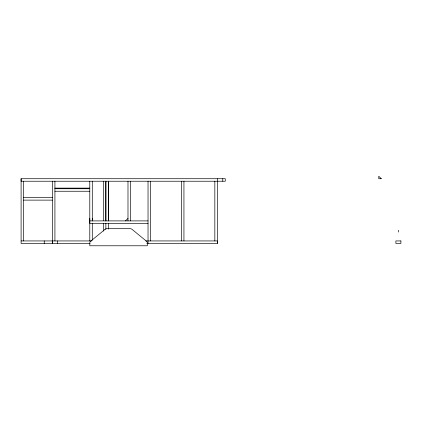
<?xml version="1.0" encoding="UTF-8"?>
<svg xmlns="http://www.w3.org/2000/svg" width="422" height="422" viewBox="0 0 422 422"><rect width="100%" height="100%" fill="white"/><g stroke="black" fill="none" stroke-linecap="round" stroke-linejoin="round"><path stroke-width="0.63" d="M21.1 178.722L21.1 181.228L225.274 181.228L225.274 178.722L21.1 178.722L21.1 243.441L90.092 243.441M52.418 240.936L52.418 243.441L52.418 181.228M89.786 218.39L89.786 223.402L148.032 223.402M92.291 218.39L92.291 220.896L92.291 181.228M146.777 243.441L217.341 243.441L217.341 240.936L145.864 240.936M398.331 232.063L398.394 230.254M125.482 220.896L127.987 218.39M54.918 188.117L89.786 188.117M54.918 188.745L89.786 188.745M54.918 191.25L89.786 191.25M23.606 197.617L52.418 197.617M23.606 200.123L52.418 200.123M89.786 220.896L148.032 220.896M21.1 240.936L91.664 240.936M222.769 178.722L222.769 181.228M217.341 178.722L217.341 243.441M214.835 181.228L214.835 240.936M183.939 181.228L183.939 240.936M181.434 181.228L181.434 240.936M150.538 181.228L150.538 240.936M148.032 181.228L148.032 243.441M130.493 181.228L130.493 220.896M127.987 181.228L127.987 220.896M108.364 223.222L108.364 229.125M105.859 223.222L105.859 229.125M103.353 181.228L103.353 220.595M103.353 223.222L103.353 231.098M92.291 223.222L92.291 240.282M89.786 181.228L89.786 240.936M57.424 240.936L57.424 243.441M54.918 181.228L54.918 240.936M44.247 240.936L44.247 243.441M23.606 181.228L23.606 240.936M105.859 181.228L105.859 220.896L105.859 181.228M108.364 181.228L108.364 220.896L108.364 181.228M104.972 229.431L90.64 241.205A2.284 2.284 0 0 0 89.807 242.972L89.807 245.778L147.315 245.778L147.315 242.972A2.284 2.284 0 0 0 146.481 241.205L132.149 229.431A3.677 3.677 0 0 0 129.818 228.597L107.304 228.597A3.677 3.677 0 0 0 104.972 229.431M381.277 178.722L378.771 178.722L378.771 176.222L381.277 178.722M400.9 240.936L395.889 240.936L395.889 243.441L400.9 243.441L400.9 240.936"/></g></svg>
